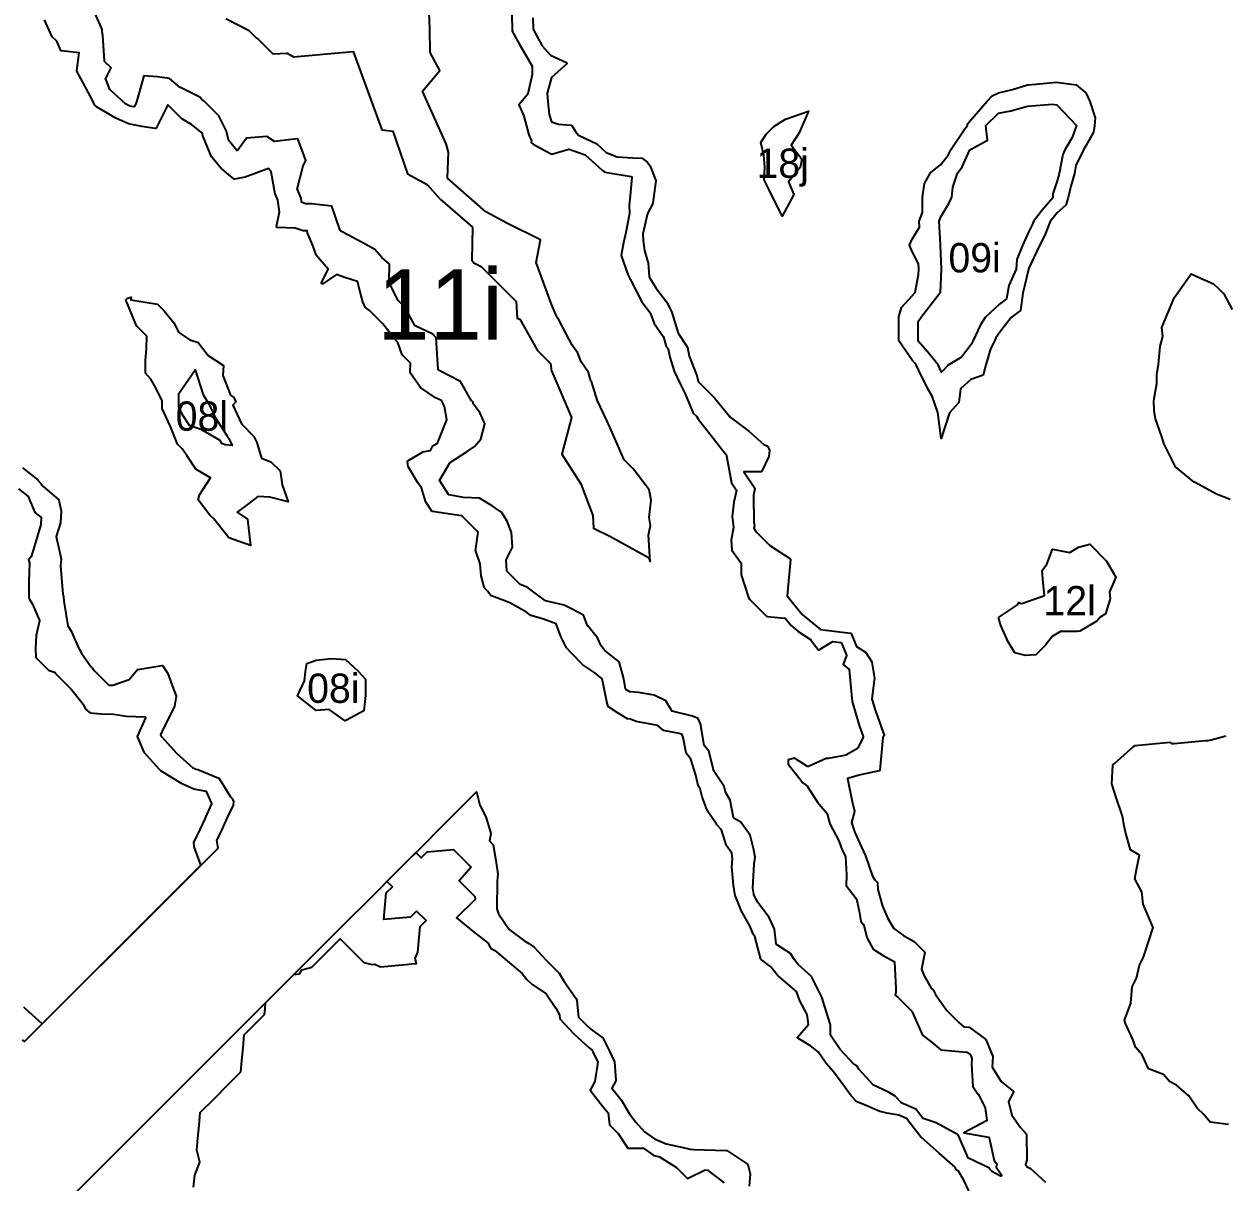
# Model space of a CAD drawing. Header units: millimetres. Extents: x 0 to 500, y 0 to 700.
# Drawn here: x 256.4 to 358.7, y 338.1 to 436.9 of the extents above; entities that cross this region are included whole.
import ezdxf
from ezdxf.enums import TextEntityAlignment as Align

# ---------------------------------------------------------------- set-up
doc = ezdxf.new("R2010")
doc.units = ezdxf.units.MM
doc.layers.add('CORTE', color=1, linetype='Continuous')
doc.layers.add('GRABADO', color=5, linetype='Continuous')

msp = doc.modelspace()

# ---------------------------------------------------------------- linework, layer by layer
at = {"layer": 'CORTE'}
for points in [[(273.61, 437.38), (275.56, 436.38), (276.21, 435.73), (276.4, 435.59), (277.63, 434.35), (278.83, 434.43), (279.38, 434.1), (284.47, 434.56), (286.9, 427.97), (286.94, 427.88), (287.86, 427.76), (289.1, 424.13), (290.79, 423.22), (291.88, 421.96), (294.64, 419.57), (294.58, 416.76), (294.76, 416.52), (295.38, 416.22), (298.37, 413.23), (298.46, 411.82), (298.67, 411.72), (300.19, 409.05), (301.28, 407.96), (301.38, 407.29), (301.4, 407.27), (303.09, 403.33), (302.25, 400.2), (303.89, 397.69), (304.91, 394.99), (304.97, 393.91), (306.34, 393.23), (309.66, 391.39), (309.79, 391.07), (309.66, 393.31), (309.66, 393.31), (309.81, 394.13), (309.71, 394.82), (309.88, 396.29), (309.71, 397.17), (309.44, 397.52), (308.33, 398.95), (307.56, 399.73), (306.39, 402.46), (306.06, 403.15), (305.3, 404.76), (304.8, 406.4), (304.74, 406.48), (304.53, 407.19), (303.91, 408.09), (303.62, 408.84), (303.13, 409.51), (301.99, 411.68), (301.9, 411.85), (301.75, 412.14), (301.41, 412.91), (300.08, 416.56), (300.45, 418.5), (297.56, 419.91), (295.78, 420.87), (292.5, 423.76), (292.6, 425.98), (292.41, 426.67), (290.37, 431.19), (291.87, 432.94), (291.03, 434.46), (291.02, 436.51), (290.96, 437.86)], [(336.97, 337.39), (336.52, 338.3), (336.09, 339.07), (335.92, 339.15), (335.91, 339.15), (335.9, 339.16), (335.9, 339.16), (335.89, 339.17), (335.89, 339.17), (335.88, 339.18), (335.88, 339.18), (335.79, 339.39), (334.44, 340.58), (332.92, 341.92), (332.92, 341.92), (332.91, 341.92), (332.91, 341.92), (332.9, 341.93), (332.9, 341.93), (332.89, 341.94), (332.89, 341.94), (331.64, 343.54), (330.99, 343.84), (329.98, 344), (329.98, 344), (329.39, 344.14), (329.39, 344.14), (329.38, 344.14), (328.25, 344.63), (327.36, 345.01), (327.36, 345.01), (327.35, 345.01), (327.34, 345.02), (327.34, 345.02), (326.92, 345.49), (326.92, 345.49), (326.08, 346.65), (325.43, 347.54), (324.79, 348.24), (324.79, 348.25), (324.12, 349.23), (323.45, 349.75), (322.38, 350.39), (322.38, 350.39), (322.37, 350.4), (322.37, 350.4), (322.36, 350.41), (322.36, 350.41), (322.35, 350.42), (322.35, 350.43), (322.35, 350.44), (322.35, 350.45), (322.35, 350.45), (322.35, 350.46), (322.35, 350.48), (322.35, 350.49), (322.36, 350.5), (323.3, 351.56), (323.17, 352.43), (322.56, 353.58), (322.56, 353.59), (322.27, 354.38), (321.51, 355.05), (320.72, 355.68), (320.71, 355.68), (320.71, 355.69), (320.08, 356.48), (319.26, 357.1), (319.25, 357.1), (319.25, 357.11), (319.24, 357.11), (319.24, 357.12), (319.24, 357.12), (319.23, 357.13), (319.23, 357.14), (318.71, 359.07), (318.55, 359.31), (318.55, 359.32), (318.55, 359.33), (318.55, 359.33), (318.5, 359.51), (318.3, 359.98), (317.59, 361.24), (317.59, 361.24), (317.06, 362.52), (317.06, 362.52), (317.05, 362.53), (316.9, 363.46), (316.74, 365.01), (316.74, 365.02), (316.74, 365.03), (316.82, 365.67), (316.74, 366.17), (316.28, 366.86), (316.28, 366.87), (316.27, 366.88), (315.88, 368.17), (315.45, 368.64), (315.45, 368.64), (315.45, 368.65), (314.66, 369.83), (314.66, 369.84), (314.65, 369.84), (314.22, 370.98), (314.22, 370.98), (314.05, 371.68), (313.88, 371.93), (313.88, 371.94), (313.87, 371.95), (313.87, 371.95), (313.67, 372.83), (313.26, 374.2), (312.87, 374.7), (312.87, 374.7), (312.87, 374.71), (312.86, 374.72), (312.86, 374.72), (312.86, 374.73), (312.61, 376.05), (312.51, 376.3), (312.26, 376.4), (310.94, 376.65), (310.93, 376.65), (310.92, 376.65), (310.92, 376.66), (310.91, 376.66), (310.9, 376.67), (310.44, 377.08), (308.6, 377.42), (308.6, 377.42), (308.59, 377.42), (308.11, 377.61), (307.89, 377.63), (307.88, 377.63), (307.87, 377.64), (307.86, 377.64), (307.86, 377.64), (307.07, 378.13), (306.23, 378.65), (306.23, 378.65), (306.22, 378.66), (306.22, 378.66), (306.21, 378.67), (306.21, 378.68), (306.21, 378.68), (306.2, 378.69), (306.2, 378.69), (306.11, 379.09), (306.11, 379.09), (305.85, 380.38), (305.71, 381.06), (305.06, 381.56), (304.06, 382.25), (304.06, 382.25), (304.05, 382.25), (303.07, 383.23), (303.07, 383.23), (302.64, 383.73), (302.63, 383.74), (302.63, 383.74), (302.17, 384.65), (302.17, 384.66), (301.77, 385.74), (300.69, 386.14), (299.64, 386.44), (299.64, 386.44), (299.63, 386.45), (299.63, 386.45), (299.62, 386.45), (299.25, 386.73), (297.84, 387.53), (297.55, 387.65), (296.25, 388.13), (296.24, 388.13), (296.23, 388.14), (296.22, 388.15), (296.22, 388.15), (296.21, 388.16), (295.91, 388.54), (295.64, 388.85), (295.64, 388.85), (295.63, 388.86), (295.63, 388.86), (295.63, 388.87), (295.37, 389.84), (295.37, 389.84), (295.37, 389.85), (295.3, 390.86), (294.92, 391.95), (294.92, 391.96), (294.91, 391.96), (294.91, 391.98), (294.91, 391.98), (295.13, 393.55), (293.73, 394.95), (293.72, 394.95), (291.23, 395.31), (291.23, 395.32), (291.22, 395.32), (291.21, 395.32), (291.21, 395.32), (291.2, 395.33), (291.2, 395.33), (291.19, 395.34), (291.19, 395.34), (291.18, 395.34), (290.65, 396.19), (290.65, 396.2), (290.64, 396.21), (290.29, 397.34), (289.98, 397.77), (289.97, 397.77), (289.18, 399.11), (289.18, 399.12), (289.17, 399.13), (289.17, 399.14), (289.09, 399.58), (289.09, 399.59), (289.09, 399.6), (289.09, 399.61), (289.09, 399.61), (289.1, 399.63), (289.11, 399.64), (289.12, 399.65), (289.12, 399.65), (290.38, 400.39), (290.39, 400.4), (290.4, 400.4), (291.05, 400.52), (291.27, 400.92), (291.27, 400.93), (291.28, 400.94), (291.29, 400.94), (291.29, 400.94), (291.65, 401.16), (292, 402.01), (292.47, 403.14), (292.25, 404.29), (292.01, 404.79), (291.49, 405.01), (291.48, 405.01), (291.48, 405.01), (290.23, 405.88), (290.22, 405.88), (290.21, 405.89), (290.21, 405.9), (289.34, 407.15), (289.34, 407.15), (289.33, 407.16), (289.33, 407.16), (289.33, 407.17), (289.33, 407.18), (289.33, 407.19), (289.36, 407.97), (288.65, 408.68), (288.65, 408.68), (288.64, 408.69), (288.64, 408.69), (288.64, 408.7), (288.64, 408.7), (288.27, 409.74), (287.9, 410.15), (287.9, 410.16), (287, 411.32), (285.86, 412.46), (285.52, 412.71), (285.52, 412.72), (285.51, 412.72), (285.51, 412.73), (285.51, 412.73), (285.5, 412.74), (285.34, 413.08), (285.34, 413.09), (285.33, 413.09), (285.09, 413.94), (285.09, 413.94), (284.85, 414.93), (283.77, 415.28), (283.77, 415.28), (283.05, 415.53), (281.88, 414.74), (281.88, 414.74), (281.86, 414.73), (281.86, 414.73), (281.84, 414.73), (281.84, 414.73), (281.84, 414.73), (281.83, 414.73), (281.82, 414.73), (281.81, 414.73), (281.81, 414.74), (281.8, 414.74), (281.79, 414.75), (281.79, 414.75), (281.78, 414.76), (281.78, 414.76), (281.77, 414.77), (281.77, 414.77), (281.77, 414.78), (281.77, 414.79), (281.76, 414.8), (281.77, 414.81), (281.77, 414.82), (281.77, 414.83), (281.77, 414.83), (282.34, 415.98), (281.33, 417.19), (281.33, 417.2), (281.33, 417.2), (281.32, 417.21), (281.03, 418), (280.63, 418.95), (280.62, 418.95), (280.62, 418.96), (280.56, 419.27), (280.24, 419.27), (280.23, 419.27), (280.22, 419.27), (280.22, 419.27), (279.54, 419.5), (278.01, 419.55), (278, 419.55), (277.99, 419.55), (277.98, 419.56), (277.98, 419.56), (277.97, 419.56), (277.97, 419.57), (277.96, 419.57), (277.96, 419.58), (277.95, 419.58), (277.95, 419.59), (277.94, 419.6), (277.94, 419.6), (277.94, 419.61), (277.94, 419.62), (277.94, 419.63), (278.18, 420.88), (278.05, 421.87), (277.84, 422.37), (277.83, 422.38), (277.83, 422.38), (277.48, 424.29), (277.26, 424.57), (275.26, 423.83), (275.25, 423.83), (274.36, 423.67), (274.36, 423.67), (274.35, 423.67), (274.34, 423.67), (274.33, 423.67), (274.33, 423.67), (274.32, 423.67), (274.32, 423.68), (274.31, 423.68), (274.3, 423.69), (273.84, 424.08), (273.27, 424.54), (273.27, 424.54), (273.26, 424.54), (272.41, 425.56), (272.41, 425.57), (272.41, 425.58), (272.4, 425.58), (271.66, 427.37), (271.66, 427.38), (271.62, 427.56), (271.59, 427.62), (271.52, 427.69), (270.7, 428.32), (269.91, 428.78), (269.9, 428.79), (269.9, 428.79), (269.89, 428.79), (268.66, 430.02), (267.67, 428.03), (267.67, 428.03), (267.67, 428.02), (267.66, 428.02), (267.65, 428.01), (267.64, 428), (267.63, 428), (267.62, 427.99), (267.61, 427.99), (267.61, 427.99), (267.6, 427.99), (267.6, 427.99), (266.44, 428.16), (266.44, 428.16), (265.33, 428.39), (265.32, 428.4), (265.32, 428.4), (264.24, 428.87), (264.24, 428.88), (262.6, 429.84), (262.59, 429.85), (262.59, 429.85), (262.44, 429.99), (262.44, 429.99), (262.43, 429.99), (262.43, 430), (262.42, 430.01), (262.42, 430.01), (262.3, 430.3), (261.44, 431.9), (260.92, 432.87), (260.92, 432.88), (260.92, 432.88), (260.91, 432.89), (260.91, 432.9), (260.91, 432.91), (261.11, 434.44), (259.61, 434.61), (259.61, 434.61), (259.6, 434.61), (259.6, 434.62), (259.59, 434.62), (259.58, 434.62), (259.58, 434.63), (259.57, 434.63), (259.57, 434.64), (259.56, 434.64), (259.56, 434.65), (259.22, 435.44), (258.82, 435.8), (258.82, 435.81), (258.82, 435.81), (258.81, 435.82), (258.16, 437.27)], [(299.8, 437.44), (299.81, 436.45), (300.1, 435.92), (300.59, 435.03), (301.28, 434.26), (302.65, 433.61), (302.65, 433.61), (302.66, 433.6), (302.66, 433.6), (302.67, 433.59), (302.67, 433.59), (302.68, 433.58), (302.68, 433.57), (302.68, 433.57), (302.69, 433.56), (302.69, 433.55), (302.69, 433.55), (302.69, 433.53), (302.68, 433.52), (302.68, 433.51), (302.68, 433.51), (302.67, 433.5), (302.66, 433.49), (301.39, 432.35), (301.01, 431.01), (301.07, 430.26), (301.17, 429.18), (301.37, 428.57), (301.98, 428.37), (303.06, 428.27), (303.07, 428.27), (303.08, 428.27), (303.09, 428.26), (303.09, 428.26), (303.1, 428.25), (303.11, 428.25), (303.11, 428.24), (303.12, 428.24), (303.43, 427.73), (303.69, 427.41), (305.23, 426.69), (305.23, 426.69), (305.24, 426.69), (305.24, 426.68), (306.03, 425.95), (306.97, 425.58), (308.32, 425.48), (309.09, 425.46), (309.09, 425.45), (309.1, 425.45), (309.11, 425.45), (309.12, 425.45), (309.12, 425.45), (309.13, 425.44), (309.49, 425.18), (309.5, 425.18), (309.5, 425.17), (309.51, 425.17), (309.79, 424.8), (309.79, 424.8), (309.79, 424.79), (309.8, 424.79), (310.26, 423.55), (310.26, 423.55), (310.26, 423.55), (310.26, 423.54), (310.26, 423.53), (310.2, 422.91), (310.03, 421.63), (310.03, 421.62), (310.03, 421.61), (310.03, 421.6), (309.56, 420.74), (309.17, 419), (309.19, 418.42), (309.3, 417.59), (309.6, 416.58), (309.61, 416.57), (309.71, 415.34), (310.27, 414.39), (311.18, 413.22), (311.18, 413.21), (311.46, 412.68), (311.61, 412.38), (311.62, 412.37), (311.87, 411.57), (311.87, 411.57), (312.18, 410.53), (312.95, 409.36), (312.95, 409.36), (312.95, 409.35), (312.96, 409.35), (312.96, 409.34), (313.12, 408.57), (313.76, 406.92), (313.77, 406.92), (313.77, 406.92), (313.87, 406.45), (313.97, 406.32), (315.28, 405.01), (315.28, 405.01), (316.52, 403.47), (316.52, 403.47), (316.56, 403.41), (316.56, 403.4), (316.59, 403.39), (316.6, 403.39), (316.6, 403.38), (318.19, 402.18), (318.2, 402.17), (319.49, 401.05), (319.78, 400.9), (319.79, 400.9), (319.8, 400.89), (319.8, 400.89), (319.8, 400.88), (319.81, 400.88), (319.81, 400.87), (319.82, 400.87), (319.96, 400.56), (319.96, 400.55), (319.96, 400.54), (319.96, 400.54), (319.96, 400.53), (319.96, 400.52), (319.92, 400.03), (319.92, 400.03), (319.91, 400.01), (319.91, 400.01), (319.31, 398.76), (319.31, 398.75), (319.3, 398.74), (319.29, 398.73), (319.28, 398.72), (319.28, 398.72), (319.27, 398.72), (319.25, 398.71), (317.77, 398.71), (318.71, 397.31), (318.71, 397.31), (318.72, 397.3), (318.72, 397.29), (318.72, 397.28), (318.72, 397.27), (318.72, 397.26), (318.59, 396.71), (318.64, 394.4), (318.68, 394.13), (318.68, 394.12), (318.68, 394.12), (318.68, 394.11), (318.64, 393.89), (318.83, 393.58), (319.98, 392.43), (321.7, 391.32), (321.71, 391.32), (321.71, 391.31), (321.72, 391.31), (321.72, 391.3), (321.73, 391.29), (321.73, 391.29), (321.73, 391.28), (321.73, 391.27), (321.74, 391.26), (321.74, 391.26), (321.74, 391.22), (321.74, 391.22), (321.46, 388.14), (321.46, 388.14), (321.47, 388.13), (321.47, 388.13), (322.74, 386.53), (324.32, 385.27), (326.86, 384.96), (326.87, 384.96), (326.88, 384.95), (326.89, 384.95), (326.89, 384.95), (326.9, 384.94), (326.9, 384.94), (326.91, 384.94), (326.91, 384.93), (326.92, 384.92), (326.92, 384.92), (326.92, 384.91), (327.37, 383.81), (328.16, 383.33), (328.17, 383.33), (328.17, 383.32), (328.18, 383.32), (328.18, 383.31), (328.18, 383.31), (328.68, 382.49), (328.68, 382.49), (328.69, 382.48), (328.69, 382.47), (328.91, 381.11), (328.91, 381.11), (328.91, 381.1), (328.91, 381.09), (328.85, 380.72), (328.69, 379.32), (329, 378.33), (329.66, 376.48), (329.73, 376.28), (329.73, 376.28), (329.73, 376.27), (329.73, 376.27), (329.73, 376.26), (329.73, 376.25), (329.73, 376.24), (329.73, 376.24), (329.73, 376.23), (329.63, 376.04), (329.38, 373.27), (329.38, 373.27), (329.38, 373.26), (329.38, 373.26), (329.37, 373.25), (329.37, 373.24), (329.35, 373.22), (329.35, 373.22), (329.34, 373.22), (329.34, 373.21), (329.33, 373.21), (329.32, 373.21), (327.72, 372.87), (326.61, 372.55), (327.02, 370.58), (327.2, 369.76), (327.2, 369.75), (327.2, 369.74), (327.2, 369.74), (327.2, 369.73), (327.2, 369.73), (326.95, 368.8), (327.25, 367.95), (327.81, 366.69), (328.14, 365.95), (328.14, 365.95), (328.74, 364.23), (328.94, 363.9), (329.16, 363.69), (329.16, 363.68), (329.16, 363.68), (329.17, 363.67), (329.17, 363.66), (329.18, 363.65), (329.18, 363.64), (329.21, 363.09), (329.61, 361.65), (330.04, 360.6), (330.55, 359.75), (331.4, 359.17), (332.3, 358.65), (332.3, 358.65), (332.31, 358.64), (333.18, 357.77), (333.19, 357.76), (333.19, 357.76), (333.2, 357.75), (333.2, 357.74), (333.2, 357.74), (333.2, 357.73), (333.21, 357.72), (333.21, 357.71), (333.21, 357.71), (333.2, 357.7), (332.92, 356.29), (333.14, 355.71), (333.76, 354.67), (333.94, 354.49), (333.94, 354.49), (333.95, 354.48), (333.95, 354.48), (334.11, 354.14), (335.09, 352.76), (336.1, 351.75), (336.53, 351.37), (336.94, 351.35), (336.95, 351.35), (336.96, 351.34), (336.97, 351.34), (336.97, 351.34), (336.98, 351.33), (338.38, 350.31), (338.39, 350.31), (338.39, 350.3), (338.39, 350.3), (338.4, 350.29), (338.4, 350.28), (339, 348.84), (339, 348.83), (339, 348.82), (339, 348.81), (339, 348.81), (338.95, 347.93), (339.72, 346.72), (340.18, 346.34), (340.74, 345.88), (340.74, 345.88), (340.75, 345.87), (340.75, 345.87), (340.76, 345.86), (340.76, 345.85), (340.76, 345.84), (340.77, 345.83), (340.77, 345.82), (340.76, 345.81), (340.76, 345.8), (340.76, 345.8), (340.76, 345.79), (340.35, 345.01), (340.61, 343.84), (341.37, 342.78), (341.85, 342.23), (341.85, 342.22), (341.86, 342.22), (341.86, 342.2), (341.87, 342.19), (341.87, 342.19), (341.87, 342.18), (341.9, 340.02), (341.9, 340.01), (341.89, 340), (341.89, 340), (341.8, 339.64), (341.93, 339.44), (342.17, 339.32), (342.17, 339.32), (342.18, 339.32), (342.18, 339.31), (343.5, 338.13)], [(359.25, 396.36), (358.07, 396.81), (356.24, 397.79), (356.2, 397.82), (356.18, 397.83), (356.17, 397.84), (354.58, 399.12), (354.23, 399.81), (353.74, 400.78), (353.6, 401.06), (353.38, 401.78), (352.88, 403.23), (352.77, 403.87), (352.74, 404.79), (352.98, 406.25), (352.98, 407.05), (353.13, 407.86), (353.27, 409.43), (353.5, 410.24), (353.42, 411.03), (354.42, 413.46), (354.43, 413.49), (354.44, 413.5), (354.45, 413.54), (355.92, 415.59), (356.39, 415.37), (357.81, 414.73), (358.26, 414.33), (358.7, 413.88), (359.42, 412.56)], [(256.28, 399.05), (257.58, 398.02), (257.58, 398.02), (257.58, 398.01), (257.85, 397.72), (257.85, 397.72), (258.05, 397.45), (259.35, 396.35), (259.35, 396.35), (259.35, 396.34), (259.36, 396.34), (259.37, 396.32), (259.37, 396.31), (259.57, 395.34), (259.57, 395.33), (259.57, 395.33), (259.51, 394.38), (259.51, 394.38), (259.51, 394.37), (259.16, 393.19), (259.4, 392.05), (259.57, 391.26), (259.57, 391.26), (259.57, 391.25), (259.52, 390.68), (259.73, 388.26), (259.75, 388.15), (259.78, 388.11), (259.78, 388.1), (259.79, 388.09), (259.79, 388.09), (259.79, 388.08), (259.79, 388.07), (259.81, 387.68), (260.15, 385.58), (260.46, 385.08), (260.46, 385.07), (261.08, 383.63), (261.3, 383.25), (262.12, 382.1), (262.26, 381.96), (262.4, 381.77), (263.65, 380.52), (263.99, 380.52), (265.37, 381), (266.07, 381.83), (266.08, 381.83), (266.09, 381.84), (266.1, 381.84), (266.1, 381.85), (266.11, 381.85), (266.12, 381.85), (268.17, 382.19), (268.17, 382.19), (268.18, 382.19), (268.2, 382.19), (268.2, 382.19), (268.21, 382.19), (268.21, 382.19), (268.22, 382.18), (268.23, 382.18), (268.23, 382.17), (268.24, 382.17), (268.24, 382.16), (268.67, 381.51), (268.67, 381.51), (268.68, 381.5), (269.15, 380.16), (269.37, 379.59), (269.38, 379.58), (269.38, 379.57), (269.38, 379.56), (269.25, 378.72), (269.25, 378.71), (269.25, 378.7), (269.25, 378.7), (268.25, 376.74), (268.09, 376.4), (268.04, 376.3), (268.07, 376.22), (268.17, 376.11), (269.42, 374.71), (270.81, 373.47), (270.94, 373.39), (271.03, 373.35), (271.22, 373.32), (271.23, 373.31), (271.24, 373.31), (273.02, 372.59), (273.02, 372.59), (273.03, 372.58), (273.04, 372.58), (273.04, 372.58), (273.05, 372.57), (273.05, 372.57), (273.05, 372.56), (274, 371), (274.17, 370.81), (274.17, 370.81), (274.18, 370.8), (274.18, 370.79), (274.26, 370.6), (274.27, 370.6), (274.27, 370.59), (274.27, 370.59), (274.27, 370.58), (274.27, 370.57), (274.25, 370.27), (274.25, 370.26), (274.25, 370.26), (274.25, 370.25), (273.88, 369.53), (273.13, 367.89), (272.83, 367.29), (272.92, 366.62), (272.92, 366.6), (272.91, 366.59), (272.91, 366.57), (272.91, 366.57), (272.9, 366.56), (272.9, 366.56), (270.39, 364.05), (265.05, 358.71), (260.74, 354.4), (257.14, 350.8), (256.46, 350.12), (256.29, 350.27)], [(359.1, 343.05), (357.53, 343.23), (357, 343.89), (356.41, 344.42), (355.7, 345.48), (354.67, 346.39), (354.06, 346.7), (353.56, 347.29), (352.26, 347.8), (351.74, 348.99), (351.18, 349.63), (350.96, 350.23), (350.31, 351.66), (350.23, 351.95), (350.76, 353.4), (350.89, 354.78), (351.24, 355.53), (351.5, 356.62), (351.84, 357.3), (352.68, 359.83), (352.64, 359.89), (351.82, 361.82), (351.7, 362.88), (351.1, 364), (351.26, 364.78), (351.5, 366), (350.75, 366.48), (350.31, 367.97), (350.15, 368.81), (350.12, 369.04), (350.04, 369.42), (349.48, 371.01), (349.16, 372.1), (349.24, 373.68), (349.24, 373.73), (349.37, 373.83), (350.99, 375.27), (351.14, 375.37), (354.11, 375.64), (354.23, 375.55), (354.45, 375.55), (357.12, 375.79), (357.36, 375.79), (357.61, 375.84), (358.88, 376.2)], [(259.62, 336.04), (264.55, 340.97), (266.2, 342.62), (275.34, 351.76), (277.31, 353.73), (278.62, 355.04), (280.58, 357), (282.21, 358.63), (284.15, 360.57), (285.48, 361.9), (288.74, 365.16), (290.37, 366.79), (292, 368.42), (293.91, 370.33), (294.98, 371.4), (295.26, 370.29), (295.81, 369.21), (295.81, 369.2), (296.2, 367.86), (296.2, 367.86), (296.2, 367.85), (296.2, 367.84), (296.2, 367.83), (296.2, 367.83), (296.09, 367.22), (296.38, 366.93), (296.39, 366.92), (296.39, 366.92), (296.39, 366.91), (296.4, 366.9), (296.4, 366.89), (296.63, 365.56), (296.63, 365.56), (296.79, 364.4), (296.79, 364.39), (296.79, 364.38), (296.78, 364.11), (296.74, 363.83), (296.71, 361.43), (296.85, 361.01), (297.78, 359.68), (299.11, 358.68), (299.44, 358.49), (299.44, 358.48), (299.9, 358.17), (299.9, 358.17), (299.91, 358.16), (300.92, 357.05), (302.02, 355.95), (302.02, 355.95), (302.03, 355.94), (302.29, 355.52), (302.29, 355.52), (302.46, 355.24), (303.46, 353.81), (303.46, 353.8), (303.47, 353.8), (303.53, 353.61), (303.53, 353.61), (303.53, 353.6), (303.69, 352.2), (304.18, 351.67), (304.72, 351.16), (305.77, 350.4), (305.78, 350.39), (305.78, 350.39), (305.79, 350.38), (305.79, 350.38), (305.79, 350.37), (306.31, 349.29), (306.73, 348.43), (306.73, 348.42), (306.74, 348.41), (306.74, 348.4), (306.87, 346.8), (306.87, 346.8), (306.87, 346.79), (306.86, 346.78), (306.86, 346.77), (306.53, 346.14), (306.86, 345.7), (307.33, 345.14), (307.33, 345.14), (308.02, 343.96), (308.56, 343.23), (309.32, 342.41), (310.15, 341.83), (311.15, 341.4), (312.6, 341.08), (312.6, 341.08), (313.19, 340.93), (313.51, 340.9), (316.28, 340.83), (316.29, 340.83), (316.3, 340.83), (316.32, 340.83), (316.33, 340.83), (316.33, 340.83), (316.34, 340.82), (316.35, 340.82), (316.35, 340.82), (316.36, 340.81), (316.37, 340.8), (318.09, 339.66), (318.09, 339.66), (318.1, 339.65), (318.1, 339.65), (318.11, 339.64), (318.11, 339.63), (318.12, 339.62), (318.12, 339.62), (318.31, 338.83), (318.32, 338.82), (318.32, 338.81), (318.32, 338.8), (318.22, 337.79)]]:
    msp.add_lwpolyline(points, dxfattribs=at)
for points in [[(342.04, 416), (342.04, 415.99), (342.03, 415.97), (341.57, 413.96), (341.35, 412.47), (340.56, 411.88), (339.59, 410.63), (339.27, 410.13), (339.15, 409.86), (338.81, 409.2), (338.42, 407.83), (338.17, 406.94), (337.12, 406.59), (336.26, 405.78), (336.1, 404.63), (335.32, 403.74), (334.61, 401.55), (334.32, 403.76), (333.84, 405.17), (333.47, 405.78), (332.69, 407.36), (332.47, 407.82), (332.34, 407.98), (332.13, 408.22), (331, 409.87), (331, 411.94), (331.23, 412.71), (332.14, 413.72), (332.39, 414), (332.67, 415.55), (332.7, 416.01), (332.67, 416.45), (332.12, 417.49), (331.89, 418.05), (332.13, 418.54), (332.75, 419.57), (332.72, 420.1), (333.01, 420.84), (333.01, 422.13), (333.18, 423.3), (333.68, 424.21), (334.58, 424.91), (335.2, 425.71), (335.44, 426.23), (336.62, 427.95), (336.85, 428.26), (336.85, 428.4), (337.03, 428.61), (338.53, 430.32), (338.94, 430.79), (339.5, 431.04), (340.69, 431.33), (341.96, 431.72), (342.69, 431.78), (344.42, 431.93), (346.1, 431.71), (346.93, 431.02), (347.28, 430.3), (347.72, 428.89), (347.67, 428.23), (347.58, 427.67), (346.93, 426.51), (346.73, 426.16), (346.09, 424.84), (345.96, 424.14), (345.65, 423.06), (345.42, 422.1), (345.22, 421.46), (344.48, 420.8), (343.9, 420.05), (343.44, 418.89), (342.98, 418.01), (342.04, 416.02), (342.04, 416)], [(319.96, 422.71), (319.51, 423.61), (319.56, 424.68), (319.47, 425.71), (319.22, 426.81), (319.68, 427.51), (320.33, 428.16), (321.34, 428.78), (323.3, 429.47), (322.5, 427.61), (321.82, 426.58), (322.72, 425.38), (322.57, 424.66), (321.59, 423.44), (322.04, 422.36), (321.05, 420.52), (319.96, 422.71)], [(269.17, 411.43), (269.6, 410.59), (270.54, 409.98), (271.25, 409.74), (272.1, 408.62), (273.43, 407.78), (273.35, 406.92), (274, 405.26), (274.31, 405.05), (274.47, 404.67), (274.21, 404.4), (274.95, 402.8), (276.01, 401.73), (276.26, 401.2), (276.66, 399.87), (277.44, 399.57), (278.24, 398.78), (278.43, 397.6), (278.94, 396.15), (277.38, 396.54), (276.33, 396.59), (275.58, 396.02), (274.58, 395.27), (275.47, 394.67), (275.72, 392.41), (273.86, 393.07), (272.9, 394.29), (272.58, 394.69), (272.26, 395.02), (271.27, 396.32), (271.37, 396.75), (272.31, 398.2), (271.07, 398.94), (270.28, 400.1), (269.9, 400.66), (269.49, 401.06), (268.89, 402.58), (268.88, 402.64), (268.19, 404.12), (268.2, 404.77), (267.65, 405.88), (267.21, 406.62), (266.77, 407.12), (266.76, 408.24), (266.85, 409.21), (266.89, 410.27), (265.99, 411.17), (265.17, 413.18), (265.16, 413.21), (265.11, 413.25), (265.1, 413.39), (265.22, 413.51), (265.54, 413.61), (265.52, 413.37), (267.8, 413), (268.36, 412.44), (269.17, 411.43)], [(339.49, 386.29), (341.1, 387.37), (341.21, 387.57), (341.42, 387.47), (341.55, 387.51), (343.4, 388.17), (343.3, 389.24), (343.21, 390.29), (343.62, 390.83), (344.09, 392.11), (345.58, 391.84), (346.32, 392.29), (347.27, 392.53), (348.7, 391.09), (349.48, 389.72), (348.95, 388.48), (349, 387.87), (348.6, 386.6), (348.16, 386.31), (347.88, 385.96), (346.43, 385.12), (346.21, 385.08), (344.78, 385.08), (344.05, 384.65), (343.49, 383.92), (342.68, 383.11), (341.8, 383.03), (340.88, 383.28), (340.32, 384.21), (339.68, 385.6), (339.49, 386.29)], [(280.32, 380.88), (280.42, 381.67), (280.51, 382.35), (281.33, 382.64), (282.62, 382.79), (283.82, 382.7), (284.91, 381.71), (285.53, 381.03), (285.53, 379.62), (285.38, 378.31), (283.89, 377.52), (283.79, 377.46), (283.7, 377.52), (282.43, 378.43), (281.32, 378.36), (279.72, 379.6), (280.32, 380.88)]]:
    msp.add_lwpolyline(points, close=True, dxfattribs=at)
at = {"layer": 'GRABADO'}
for points in [[(297.9, 439.34), (298.02, 436.68), (298.02, 436.68), (298.02, 436.28), (298.62, 435.2), (298.9, 434.72), (299.73, 433.31), (299.74, 433.31), (299.74, 433.3), (299.74, 433.29), (299.74, 433.29), (299.74, 433.28), (299.74, 433.28), (299.72, 432.61), (299.72, 432.6), (299.72, 432.6), (299.37, 430.94), (299.37, 430.93), (299.37, 430.92), (299.36, 430.91), (299.36, 430.91), (298.58, 430.01), (299.01, 429.06), (299.01, 429.05), (299.02, 429.05), (299.46, 427.44), (299.65, 427.01), (299.66, 427), (299.66, 427), (299.66, 426.99), (299.66, 426.98), (299.64, 426.8), (299.81, 426.65), (300.76, 426.14), (301.42, 425.81), (302.85, 426.22), (302.85, 426.22), (302.86, 426.22), (302.86, 426.22), (302.87, 426.22), (302.89, 426.22), (302.89, 426.22), (304.26, 425.74), (304.26, 425.74), (304.27, 425.73), (304.28, 425.73), (304.28, 425.73), (305.69, 424.45), (305.8, 424.38), (305.81, 424.38), (305.81, 424.37), (305.82, 424.37), (305.82, 424.36), (305.88, 424.29), (306.09, 424.25), (308.17, 423.89), (308.17, 423.89), (308.17, 423.89), (308.18, 423.89), (308.19, 423.88), (308.2, 423.88), (308.2, 423.87), (308.21, 423.87), (308.21, 423.86), (308.22, 423.86), (308.22, 423.85), (308.22, 423.85), (308.22, 423.84), (308.22, 423.83), (308.23, 423.82), (308.08, 422.24), (308.01, 421.45), (308.03, 420.75), (308.03, 420.74), (307.73, 419.13), (307.52, 418.25), (307.31, 417.15), (307.9, 415.54), (308.05, 415.2), (308.11, 415.1), (308.2, 414.92), (309.09, 413.21), (309.81, 412.23), (309.81, 412.22), (309.82, 412.22), (309.82, 412.21), (310.14, 411.37), (310.91, 410.24), (310.92, 410.24), (310.92, 410.23), (310.92, 410.23), (311.14, 409.49), (311.32, 409.21), (311.32, 409.21), (311.33, 409.21), (311.33, 409.2), (311.33, 409.19), (311.48, 408.5), (311.84, 407.29), (312.38, 406.16), (312.77, 405.35), (313.46, 403.72), (313.73, 403.46), (313.73, 403.45), (313.74, 403.45), (313.92, 403.17), (314.98, 401.81), (315.87, 400.66), (316.22, 400.24), (316.25, 400.21), (316.25, 400.2), (316.25, 400.2), (316.26, 400.19), (316.26, 400.18), (316.26, 400.18), (316.29, 400.07), (316.29, 400.07), (316.73, 397.77), (317.13, 397.17), (317.13, 397.16), (317.14, 397.15), (317.14, 397.15), (317.14, 397.14), (317.14, 397.13), (317.14, 397.12), (317.14, 397.12), (317.14, 397.11), (316.91, 396.12), (316.77, 394.9), (316.89, 393.97), (316.89, 393.96), (316.89, 393.96), (316.89, 393.95), (316.7, 392.88), (316.75, 392.02), (317.55, 390.92), (317.55, 390.92), (317.55, 390.91), (317.56, 390.9), (317.56, 390.9), (317.56, 390.89), (317.56, 390.88), (317.55, 389.92), (318.17, 387.98), (318.27, 387.84), (318.27, 387.84), (318.28, 387.82), (318.29, 387.81), (319.71, 386.4), (319.78, 386.37), (321.25, 386.24), (321.26, 386.24), (321.27, 386.24), (321.28, 386.23), (321.28, 386.23), (321.29, 386.23), (321.29, 386.22), (321.3, 386.22), (321.8, 385.59), (322.42, 385.09), (323.47, 384.4), (323.48, 384.4), (323.48, 384.39), (323.49, 384.39), (324.15, 383.51), (325.31, 384.22), (325.32, 384.22), (325.33, 384.22), (325.34, 384.23), (325.34, 384.23), (325.35, 384.23), (325.35, 384.23), (325.36, 384.23), (326.05, 384.14), (326.05, 384.14), (326.06, 384.14), (326.07, 384.14), (326.08, 384.13), (326.08, 384.13), (326.09, 384.12), (326.09, 384.12), (326.1, 384.12), (326.1, 384.11), (326.11, 384.1), (326.11, 384.1), (326.52, 383.08), (326.52, 383.08), (326.52, 383.07), (326.53, 383.06), (326.53, 383.06), (326.53, 383.05), (326.52, 383.04), (326.52, 383.03), (326.23, 382.26), (326.73, 381.89), (326.74, 381.89), (326.74, 381.88), (326.74, 381.88), (326.75, 381.87), (326.75, 381.86), (326.76, 381.86), (326.76, 381.85), (326.76, 381.85), (326.76, 381.84), (326.98, 379.36), (327.01, 379.21), (327.01, 379.21), (327.01, 379.2), (327.01, 379.19), (327.01, 379.17), (327.02, 379.12), (327.02, 379.12), (327.65, 376.98), (327.95, 376.12), (327.95, 376.12), (327.95, 376.1), (327.95, 376.1), (327.95, 376.09), (327.95, 376.08), (327.94, 376.07), (327.94, 376.07), (327.49, 375.14), (327.48, 375.13), (327.47, 375.12), (327.47, 375.12), (327.46, 375.11), (327.46, 375.11), (326.52, 374.56), (326.51, 374.56), (326.5, 374.56), (326.5, 374.55), (324.97, 374.26), (324.96, 374.26), (324.95, 374.26), (324.95, 374.26), (324.79, 374.27), (323.28, 373.58), (323.27, 373.57), (323.26, 373.57), (323.26, 373.57), (323.25, 373.57), (323.24, 373.57), (323.23, 373.57), (323.23, 373.57), (323.22, 373.57), (323.21, 373.58), (323.21, 373.58), (322.1, 374.29), (321.55, 374.14), (321.56, 373.77), (322.54, 372.51), (322.8, 372.19), (323.13, 371.96), (323.14, 371.95), (323.14, 371.95), (323.15, 371.94), (323.15, 371.94), (324.05, 370.54), (324.86, 369.58), (324.86, 369.58), (324.87, 369.57), (324.87, 369.56), (324.87, 369.56), (324.88, 369.55), (325.1, 368.67), (325.87, 367.23), (325.87, 367.23), (325.87, 367.22), (326.05, 366.74), (326.14, 366.53), (326.43, 365.88), (326.43, 365.88), (326.43, 365.87), (326.43, 365.87), (326.54, 364.32), (326.54, 364.31), (326.5, 363.42), (327.35, 362.31), (327.36, 362.31), (327.36, 362.3), (327.37, 362.29), (327.37, 362.28), (327.6, 361.24), (327.75, 360.39), (327.99, 360.06), (328, 360.06), (328, 360.05), (328, 360.04), (328.27, 358.98), (328.8, 358), (329.65, 357.46), (330.58, 356.93), (330.59, 356.93), (330.6, 356.93), (330.6, 356.92), (330.61, 356.92), (330.61, 356.91), (330.61, 356.9), (330.62, 356.89), (330.62, 356.89), (330.62, 356.88), (330.62, 356.88), (330.72, 354.66), (330.72, 354.66), (330.72, 354.34), (330.72, 354.34), (330.72, 354.33), (330.67, 354.06), (330.92, 353.88), (330.93, 353.88), (330.93, 353.88), (332.12, 352.68), (332.13, 352.68), (332.13, 352.67), (332.14, 352.67), (332.14, 352.66), (332.67, 351.42), (332.67, 351.42), (333, 350.66), (333.73, 350.13), (333.73, 350.13), (334.57, 349.41), (336.12, 349.26), (336.75, 349.22), (336.75, 349.22), (336.76, 349.22), (336.77, 349.21), (336.77, 349.21), (336.78, 349.21), (336.78, 349.21), (337.07, 349), (337.07, 348.99), (337.08, 348.99), (337.08, 348.98), (337.09, 348.98), (337.09, 348.97), (337.09, 348.97), (337.21, 348.67), (337.22, 348.67), (337.22, 348.66), (337.22, 348.65), (337.22, 348.65), (337.19, 348.18), (337.29, 346.27), (337.76, 345.59), (337.77, 345.59), (338.34, 344.45), (338.34, 344.44), (338.34, 344.44), (338.34, 344.43), (338.5, 343.42), (338.5, 343.42), (338.5, 343.41), (338.5, 343.4), (338.5, 343.4), (338.49, 343.39), (338.49, 343.38), (338.49, 343.38), (338.49, 343.37), (338.48, 343.36), (338.47, 343.35), (338.46, 343.35), (336.53, 342.32), (338.63, 341.96), (338.64, 341.96), (338.64, 341.95), (338.65, 341.95), (338.66, 341.95), (338.66, 341.94), (338.67, 341.94), (338.67, 341.93), (338.68, 341.93), (338.68, 341.92), (338.68, 341.91), (338.69, 341.91), (338.69, 341.9), (339.12, 339.98), (339.33, 339.7), (339.33, 339.7), (339.34, 339.69), (339.34, 339.68), (339.34, 339.67), (339.34, 339.67), (339.34, 339.66), (339.34, 339.65), (339.34, 339.64), (339.34, 339.64), (339.28, 339.41), (339.74, 338.74), (339.74, 338.74), (339.75, 338.73), (339.75, 338.71), (339.75, 338.71), (339.75, 338.7), (339.75, 338.69), (339.75, 338.68), (339.75, 338.68), (339.75, 338.67), (339.75, 338.66), (339.74, 338.66), (339.73, 338.65), (339.72, 338.64), (339.72, 338.63), (339.71, 338.63), (339.7, 338.63), (339.69, 338.63), (339.68, 338.62), (339.67, 338.62), (339.66, 338.63), (339.65, 338.63), (339.65, 338.63), (339.65, 338.63), (338.93, 339.04), (338.93, 339.04), (338.92, 339.05), (338.92, 339.05), (338.79, 339.19), (338.79, 339.2), (338.79, 339.2), (338.73, 339.31), (336.92, 340.16), (336.92, 340.16), (336.91, 340.16), (336.9, 340.17), (336.9, 340.17), (336.89, 340.18), (336.89, 340.19), (336.89, 340.19), (336.05, 342.15), (336.03, 342.17), (336, 342.2), (334.18, 343.17), (333.07, 343.54), (333.06, 343.55), (333.05, 343.55), (333.05, 343.55), (333.04, 343.56), (333.04, 343.56), (333.04, 343.56), (333.04, 343.57), (332.44, 344.34), (331.2, 344.9), (331.19, 344.9), (331.19, 344.9), (331.18, 344.91), (331.18, 344.91), (330.68, 345.46), (330.12, 345.8), (328.78, 346.43), (328.78, 346.43), (328.77, 346.43), (328.76, 346.44), (328.76, 346.44), (327.6, 347.73), (327.59, 347.74), (327.59, 347.74), (327.59, 347.75), (327.45, 348.01), (327.19, 348.15), (327.18, 348.15), (327.18, 348.15), (327.17, 348.16), (327.17, 348.16), (326, 349.45), (326, 349.45), (325.17, 350.67), (325.17, 350.67), (325.16, 350.68), (325.16, 350.69), (325.16, 350.7), (325.16, 350.71), (325.15, 351.54), (324.5, 353.62), (324.5, 353.63), (324.48, 353.74), (324.47, 353.76), (324.47, 353.76), (324.44, 353.84), (323.55, 355.66), (322.42, 356.69), (322.42, 356.7), (322.1, 357.08), (322.1, 357.09), (321.74, 357.61), (320.56, 358.4), (320.56, 358.4), (320.55, 358.41), (320.55, 358.41), (320.54, 358.42), (320.54, 358.42), (320.54, 358.43), (320.54, 358.44), (320.53, 358.45), (320.39, 359.69), (319.93, 360.69), (318.98, 361.98), (318.98, 361.99), (318.75, 362.4), (318.75, 362.4), (318.64, 362.66), (318.64, 362.67), (318.64, 362.68), (318.55, 363.21), (318.54, 363.21), (318.54, 363.22), (318.65, 365.23), (318.65, 365.24), (318.73, 365.84), (318.61, 366.59), (318.31, 367.73), (317.51, 368.82), (316.93, 369.17), (316.92, 369.17), (316.92, 369.17), (316.91, 369.18), (316.91, 369.18), (316.9, 369.19), (316.9, 369.2), (316.9, 369.2), (316.89, 369.21), (316.89, 369.22), (316.62, 370.7), (316.22, 371.39), (316.21, 371.4), (316.21, 371.41), (316.1, 371.86), (315.19, 373.24), (315.19, 373.25), (315.18, 373.26), (315.12, 373.54), (314.79, 374.88), (314.42, 375.34), (314.41, 375.35), (314.41, 375.35), (314.41, 375.36), (314.4, 375.37), (314.4, 375.37), (314.07, 377.21), (313.88, 377.68), (313.41, 377.86), (311.68, 378.3), (311.67, 378.3), (311.66, 378.3), (311.65, 378.3), (311.65, 378.31), (311.64, 378.31), (311.64, 378.32), (311.63, 378.32), (311.63, 378.33), (311.13, 379.18), (310.14, 379.65), (308.79, 379.88), (308.1, 379.94), (308.09, 379.94), (308.08, 379.94), (308.07, 379.95), (308.07, 379.95), (307.73, 380.15), (307.73, 380.15), (307.72, 380.16), (307.72, 380.17), (307.71, 380.17), (307.71, 380.18), (307.71, 380.18), (307.7, 380.19), (307.7, 380.2), (307.63, 380.54), (307.51, 381.16), (307.15, 382.49), (305.92, 383.48), (305.91, 383.49), (305.91, 383.49), (305.63, 383.85), (305.63, 383.86), (305.62, 383.86), (305.31, 384.56), (304.47, 385.56), (304.46, 385.57), (304.46, 385.58), (304.45, 385.58), (304.1, 386.47), (303.09, 387.03), (302.46, 387.34), (300.99, 387.67), (300.99, 387.67), (300.9, 387.7), (300.89, 387.7), (300.88, 387.71), (299.43, 388.78), (299.21, 388.91), (298.71, 389.1), (298.7, 389.11), (298.7, 389.11), (298.69, 389.12), (298.69, 389.12), (297.59, 390.21), (297.59, 390.21), (297.59, 390.22), (297.58, 390.23), (297.58, 390.23), (297.57, 390.25), (297.57, 390.25), (297.5, 391.17), (297.5, 391.19), (297.51, 391.2), (297.51, 391.21), (298.04, 392.28), (297.98, 393.53), (297.61, 394.5), (297.11, 395.26), (296.99, 395.34), (296.98, 395.34), (296.89, 395.41), (296.31, 395.8), (295.24, 396.45), (293.89, 396.53), (293.88, 396.53), (292.65, 396.74), (292.64, 396.74), (292.63, 396.74), (292.63, 396.74), (292.62, 396.75), (292.61, 396.76), (292.61, 396.76), (292.6, 396.77), (291.85, 397.95), (291.85, 397.95), (291.84, 397.96), (291.84, 397.97), (291.84, 397.97), (291.84, 397.99), (291.84, 397.99), (291.84, 398), (291.84, 398.02), (291.85, 398.02), (292.72, 399.47), (292.72, 399.48), (292.73, 399.49), (294.2, 400.45), (294.82, 400.86), (295.35, 401.48), (295.7, 402.8), (295.3, 403.72), (294.72, 404.49), (294.72, 404.49), (294.72, 404.5), (294.71, 404.51), (294.71, 404.51), (294.71, 404.52), (294.71, 404.53), (294.7, 404.65), (294.58, 404.76), (294.58, 404.76), (294.58, 404.77), (294.57, 404.77), (293.63, 406.42), (291.81, 407.35), (291.8, 407.35), (291.8, 407.35), (291.8, 407.35), (291.74, 407.4), (291.73, 407.41), (291.73, 407.41), (291.73, 407.42), (291.72, 407.43), (291.72, 407.43), (291.72, 407.44), (291.71, 407.45), (291.71, 407.45), (291.7, 407.86), (291.55, 410.14), (291.25, 410.44), (289.77, 411.17), (289.76, 411.17), (289.75, 411.18), (289.75, 411.18), (289.75, 411.19), (289.74, 411.19), (289.74, 411.2), (288.99, 412.54), (288.65, 412.98), (288.3, 413.33), (288.3, 413.33), (288.29, 413.34), (288.29, 413.35), (287.57, 414.81), (287.57, 414.82), (287.53, 414.97), (287.53, 414.97), (287.53, 414.97), (287.53, 414.98), (287.57, 416.43), (286.91, 416.99), (286.91, 417), (286.33, 417.67), (285.29, 418.23), (283.54, 419.17), (283.42, 419.24), (283.41, 419.24), (283.41, 419.24), (283.4, 419.25), (283.4, 419.25), (283.39, 419.26), (283.32, 419.36), (283.32, 419.36), (283.32, 419.37), (283.32, 419.38), (282.65, 421.36), (280.93, 421.58), (280.45, 421.57), (280.44, 421.57), (280.43, 421.58), (280.42, 421.58), (280.12, 421.68), (280.11, 421.68), (280.1, 421.69), (280.1, 421.69), (280.09, 421.7), (280.09, 421.7), (280.08, 421.71), (280.08, 421.72), (280.07, 421.72), (280.07, 421.72), (280.07, 421.73), (280.03, 422.04), (279.72, 422.78), (279.71, 422.78), (279.71, 422.79), (279.71, 422.8), (279.71, 422.8), (279.71, 422.81), (279.71, 422.82), (280.21, 424.8), (280.21, 424.8), (280.43, 425.25), (280.3, 425.65), (279.76, 427.11), (278.95, 427.03), (277.79, 426.88), (277.79, 426.88), (277.78, 426.88), (277.77, 426.88), (277.77, 426.89), (277.76, 426.89), (277.75, 426.89), (277.75, 426.89), (277.1, 427.3), (275.37, 427.18), (274.63, 426.15), (274.62, 426.14), (274.61, 426.13), (274.59, 426.12), (274.58, 426.12), (274.57, 426.12), (274.56, 426.12), (274.55, 426.12), (274.54, 426.13), (274.54, 426.13), (274.53, 426.13), (274.52, 426.14), (274.52, 426.14), (274.52, 426.15), (273.85, 427.01), (273.85, 427.02), (273.85, 427.02), (273.84, 427.03), (273.67, 427.75), (273.02, 429.06), (271.76, 430.32), (271.57, 430.47), (271.57, 430.47), (271.39, 430.65), (269.74, 431.5), (269.73, 431.5), (269.73, 431.5), (268.81, 432.26), (267.79, 432.39), (266.62, 432.49), (266.1, 430.67), (265.98, 430.19), (265.98, 430.18), (265.84, 429.87), (265.84, 429.86), (265.83, 429.85), (265.82, 429.84), (265.81, 429.83), (265.79, 429.83), (265.78, 429.83), (265.76, 429.83), (265.76, 429.83), (265.46, 429.89), (265.46, 429.89), (265.46, 429.89), (265.32, 429.95), (265.32, 429.95), (265.11, 430.07), (265.11, 430.08), (265.1, 430.08), (263.75, 431.3), (263.75, 431.3), (263.74, 431.31), (263.74, 431.31), (263.74, 431.32), (263.74, 431.32), (263.38, 432.2), (263.37, 432.2), (263.37, 432.21), (263.37, 432.22), (263.37, 432.23), (263.37, 432.24), (263.37, 432.25), (263.38, 432.26), (263.85, 433.16), (263.28, 433.72), (263.28, 433.72), (263.28, 433.73), (263.27, 433.74), (263.27, 433.75), (263.27, 433.75), (263.27, 433.76), (263.27, 433.76), (263.12, 435.93), (263.06, 436.23), (263.06, 436.23), (263.06, 436.24), (263.06, 436.43), (262.9, 436.82), (262.23, 438.37)], [(255.93, 397.27), (256.74, 396.63), (256.75, 396.63), (256.75, 396.63), (256.76, 396.62), (256.76, 396.61), (256.76, 396.61), (257.34, 395.23), (257.84, 394.85), (257.84, 394.84), (257.85, 394.84), (257.85, 394.83), (257.86, 394.83), (257.86, 394.82), (257.86, 394.81), (257.86, 394.81), (257.86, 394.8), (257.87, 394.79), (257.83, 394.23), (257.83, 394.22), (257.83, 394.21), (257.69, 393.73), (257.01, 391.46), (257.01, 391.45), (257, 391.44), (257, 391.44), (256.8, 391.19), (256.86, 391.03), (256.86, 391.03), (256.86, 391.02), (256.88, 390.94), (256.88, 390.93), (256.88, 390.92), (256.82, 389.37), (256.82, 387.99), (256.84, 387.88), (257.14, 387.42), (257.14, 387.41), (257.73, 386.04), (257.73, 386.03), (257.73, 386.02), (257.73, 386.01), (257.73, 386), (257.73, 385.99), (257.45, 384.76), (257.4, 383.67), (257.43, 382.86), (258.5, 381.79), (259, 381.63), (259, 381.63), (259.01, 381.63), (259.02, 381.62), (259.02, 381.62), (259.03, 381.62), (259.03, 381.61), (259.22, 381.38), (260.45, 380.15), (260.45, 380.15), (261.45, 378.89), (261.45, 378.88), (261.46, 378.88), (261.66, 378.47), (262.04, 378.14), (262.99, 378.08), (264.04, 378.05), (264.05, 378.05), (265.14, 377.88), (266.7, 377.82), (266.7, 377.82), (266.71, 377.82), (266.72, 377.82), (266.72, 377.81), (266.73, 377.81), (266.74, 377.8), (266.74, 377.8), (266.75, 377.79), (266.75, 377.79), (266.76, 377.78), (266.76, 377.77), (266.76, 377.77), (266.76, 377.76), (266.76, 377.76), (266.76, 377.75), (266.76, 377.74), (266.76, 377.73), (266.76, 377.72), (266.06, 376.12), (266.63, 374.79), (267.92, 373.35), (267.98, 373.28), (268.05, 373.22), (269.74, 372.18), (270.88, 371.67), (271.9, 371.48), (271.9, 371.48), (271.91, 371.48), (271.93, 371.47), (271.93, 371.46), (271.94, 371.46), (271.94, 371.45), (271.95, 371.45), (271.95, 371.44), (272.38, 370.43), (272.38, 370.43), (272.39, 370.42), (272.39, 370.4), (272.39, 370.39), (272.39, 370.39), (272.38, 370.38), (272.38, 370.38), (271.86, 369.19), (271.86, 369.18), (271.16, 367.72), (271.16, 367.72), (270.86, 367.11), (270.9, 366.72), (271.46, 365.18), (271.46, 365.17), (271.46, 365.15), (271.46, 365.14), (271.46, 365.14), (271.46, 365.13), (271.45, 365.12), (271.44, 365.11), (271.44, 365.1), (267.45, 361.11), (262.77, 356.43), (258.86, 352.53), (257.97, 351.63), (256.53, 352.91), (256.39, 353.04)], [(270.86, 337.7), (270.96, 338.71), (271.41, 339.82), (271.15, 340.86), (271.24, 341.87), (271.35, 342.96), (271.44, 344.07), (272.64, 345.27), (273.74, 346.36), (274.9, 347.53), (274.99, 348.5), (275.09, 349.59), (275.19, 350.7), (276.92, 352.42), (276.96, 352.9), (277.01, 353.43), (278.43, 354.85), (279.41, 355.83), (279.9, 355.88), (280.09, 356.22), (280.96, 356.46), (283.36, 358.87), (285.37, 356.86), (286.07, 356.69), (286.32, 356.71), (286.8, 356.5), (288.95, 356.7), (289.45, 356.75), (289.87, 356.78), (289.76, 357.21), (289.98, 357.74), (290.18, 359.92), (290.69, 360.43), (289.88, 361.24), (289.37, 360.73), (287.09, 360.52), (287.29, 362.8), (287.81, 363.31), (287.35, 363.77), (288.79, 365.21), (289.82, 366.24), (290.28, 365.78), (290.79, 366.3), (293.02, 366.5), (294.53, 364.98), (293.51, 363.82), (294.85, 362.48), (294.87, 362.23), (293.29, 360.66), (294.71, 359.51), (295.97, 358.5), (296.17, 358.07), (296.54, 357.87), (297.79, 356.82), (298.87, 355.91), (299.29, 355.42), (299.7, 355.01), (300.92, 354.18), (301.76, 352.95), (302.07, 352.39), (302.1, 352.05), (303.29, 350.78), (304.58, 349.58), (304.81, 349.41), (304.93, 349.17), (305.32, 348.36), (305.07, 346.7), (304.68, 345.97), (305.75, 344.58), (306.21, 344.03), (306.32, 343.01), (307.07, 342.26), (307.9, 341.01), (309.22, 341.01), (310.02, 340.44), (310.14, 340.39), (310.6, 340.29), (312.03, 339.36), (312.96, 338.43), (314.48, 339.17), (314.67, 339.15), (316.1, 338.06)]]:
    msp.add_lwpolyline(points, dxfattribs=at)
for points in [[(344.08, 430.06), (344.46, 430), (346.14, 428.25), (345.77, 427.23), (345.15, 426.16), (344.96, 425.78), (344.67, 424.14), (344.49, 423.54), (344.11, 422.43), (344.11, 422.09), (343.22, 421.02), (342.48, 420.05), (342.37, 419.78), (342.04, 419.14), (341.53, 418.02), (341.04, 416.83), (340.99, 415.99), (340.38, 414.6), (340.24, 413.96), (340.16, 413.46), (339.58, 413.02), (338.34, 411.88), (337.94, 411.24), (337.29, 409.86), (337.15, 409.58), (336.32, 408.48), (335.2, 407.8), (334.62, 407.2), (334.33, 407.82), (333.46, 408.92), (332.64, 409.86), (332.64, 411.52), (332.95, 411.98), (334.42, 413.88), (334.53, 414), (334.53, 414.01), (334.56, 414.65), (334.64, 416.01), (334.56, 417.36), (334.53, 418), (334.5, 418.05), (334.53, 418.09), (334.43, 420.1), (334.57, 420.46), (335.25, 421.59), (335.52, 422.14), (335.58, 422.98), (335.98, 424.19), (336.38, 424.73), (337.02, 426.11), (337.2, 426.26), (338.54, 427), (338.42, 428.26), (339.49, 429.31), (340.53, 429.5), (341.96, 429.89), (344.08, 430.06)], [(269.61, 404.24), (269.62, 405.4), (271.01, 407.42), (271.67, 405.27), (272.18, 404.52), (272.68, 403.4), (273.7, 401.82), (273.78, 401.64), (273.88, 401.54), (274.16, 400.95), (273.55, 401.02), (273.27, 401.13), (273.14, 401.38), (271.57, 402.29), (270.52, 402.67), (269.92, 403.58), (269.61, 404.24)]]:
    msp.add_lwpolyline(points, close=True, dxfattribs=at)

# ---------------------------------------------------------------- texts
for s, height, p in [('18j', 2.5, (321.09, 425.03)), ('09i', 2.5, (337.45, 416.97)), ('11i', 6, (291.88, 412.99)), ('08l', 2.5, (271.57, 403.46)), ('12l', 2.5, (345.55, 387.72)), ('08i', 2.5, (282.78, 380.25))]:
    msp.add_text(s, height=height, dxfattribs=at).set_placement(p, align=Align.MIDDLE_CENTER)

doc.saveas('drawing.dxf')
